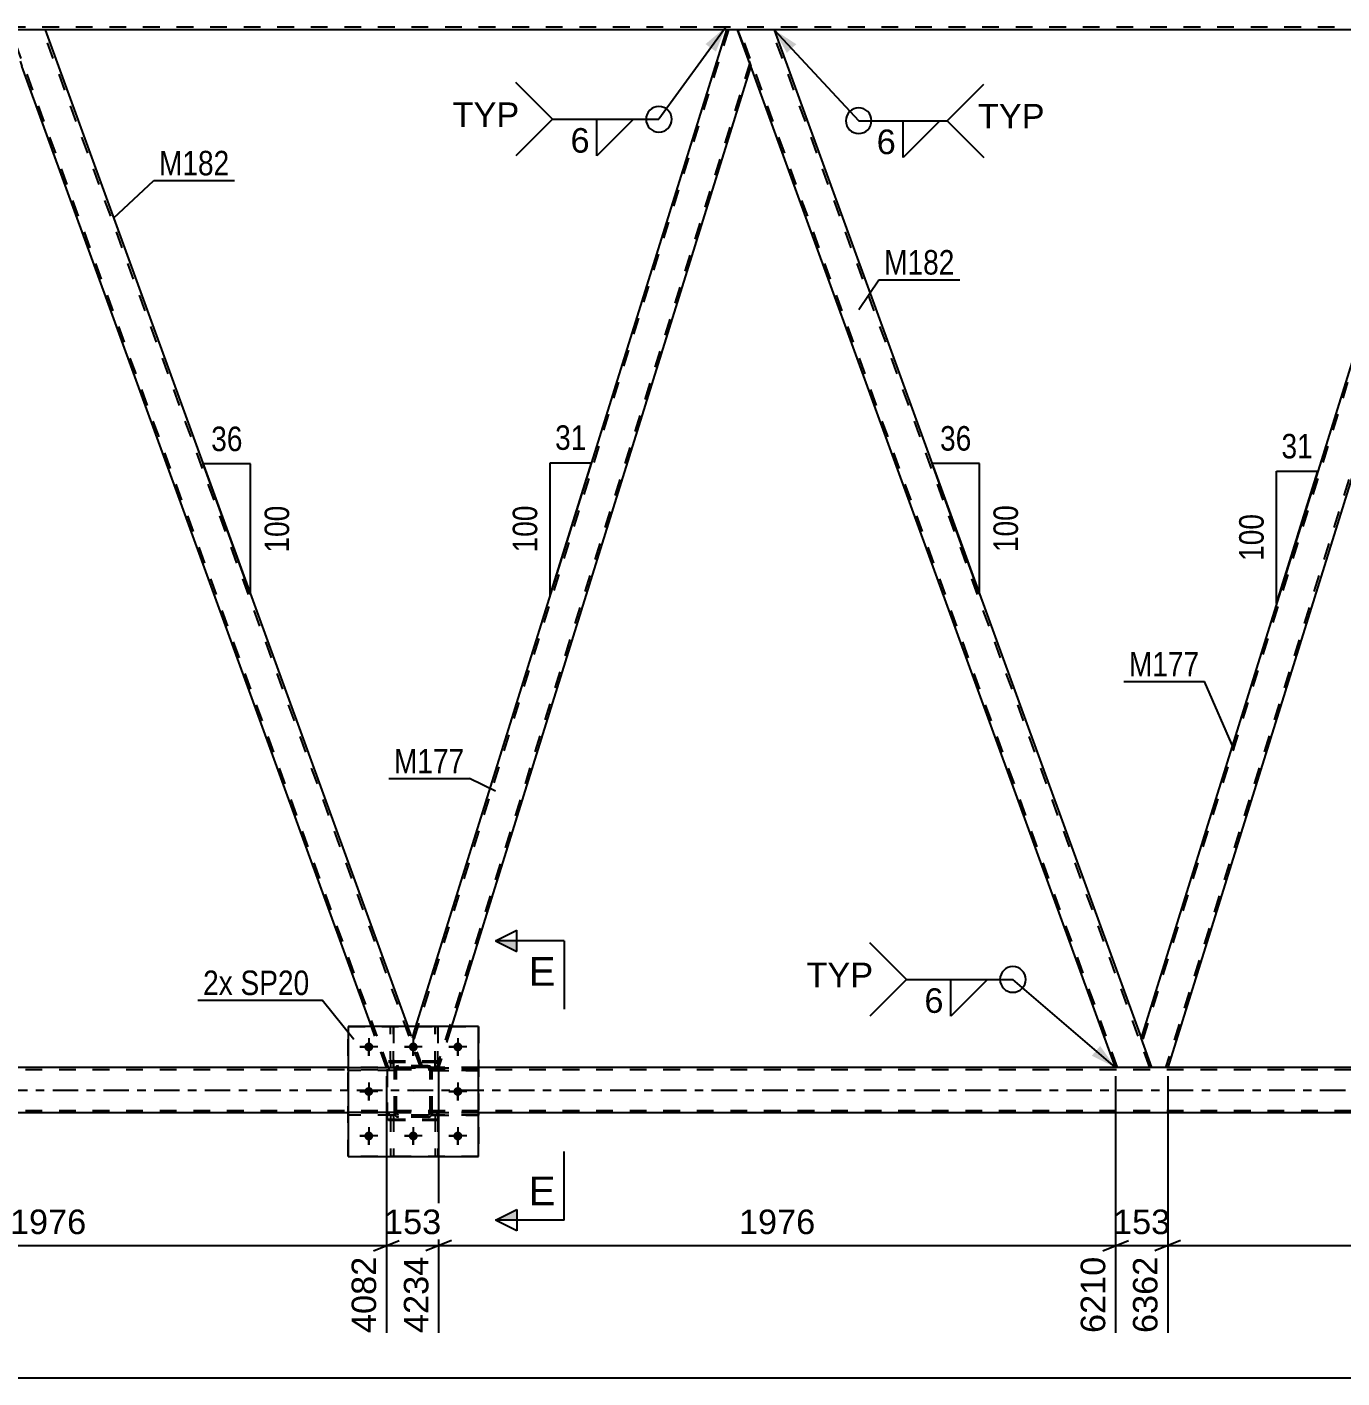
# Model space of a CAD drawing. Header units: millimetres. Extents: x 0 to 841, y 0 to 594.
# Drawn here: x 228.2 to 381.7, y 267.1 to 424.9 of the extents above; entities that cross this region are included whole.
import ezdxf

# ---------------------------------------------------------------- set-up
doc = ezdxf.new("R2010")
doc.units = ezdxf.units.MM
doc.linetypes.add('DXK_LINE_DOT2', pattern=[3.9198, 1.9599, -1.9599])
doc.linetypes.add('DXK_LINE_DOT3', pattern=[5.9187, 2.979, -0.9799, 0.9799, -0.9799])
doc.styles.add('Arial', font='ARIAL.TTF', dxfattribs={"height": 0.2})
doc.styles.add('Arial Narrow', font='ARIALN.TTF', dxfattribs={"height": 0.2})

# ---------------------------------------------------------------- blocks, each defined once
blk = doc.blocks.new('Part-317311778-2798 - 2401')
at = {"color": 7, "linetype": 'DXK_LINE_DOT2'}
for p, q in [((276.3, 304.14), (270.3, 304.14)), ((270.3, 297.34), (270.3, 304.14)), ((276.3, 297.34), (276.3, 304.14)), ((276.3, 297.34), (270.3, 297.34))]:
    blk.add_line(p, q, dxfattribs=at)
blk = doc.blocks.new('Part-317311778-2780 - 2401')
at = {"color": 7, "linetype": 'DXK_LINE_DOT2'}
for p, q in [((275.5, 303.04), (275.5, 303.36)), ((275.5, 303.36), (280.9, 303.36)), ((280.9, 303.04), (275.5, 303.04)), ((276.1, 303.04), (276.1, 303.36)), ((280.9, 303.36), (280.9, 303.04))]:
    blk.add_line(p, q, dxfattribs=at)
blk = doc.blocks.new('Part-317311778-2792 - 2401')
at = {"color": 7, "linetype": 'DXK_LINE_DOT2'}
for p, q in [((271.1, 298.16), (265.7, 298.16)), ((265.7, 298.16), (265.7, 297.84)), ((271.1, 297.84), (265.7, 297.84)), ((270.5, 297.84), (270.5, 298.16)), ((271.1, 297.84), (271.1, 298.16))]:
    blk.add_line(p, q, dxfattribs=at)
blk = doc.blocks.new('Part-317311778-2515 - 2401')
at = {"color": 2, "linetype": 'Continuous'}
for p, q in [((265.7, 303.38), (106.9, 303.38)), ((435.97, 303.38), (280.9, 303.38)), ((265.7, 298.1), (106.9, 298.1)), ((435.97, 298.1), (280.9, 298.1))]:
    blk.add_line(p, q, dxfattribs=at)
at = {"color": 7, "linetype": 'DXK_LINE_DOT2'}
for p, q in [((719.95, 303.14), (106.9, 303.14)), ((280.9, 303.38), (265.7, 303.38)), ((719.95, 298.34), (106.9, 298.34)), ((280.9, 298.1), (265.7, 298.1))]:
    blk.add_line(p, q, dxfattribs=at)
at = {"color": 7, "linetype": 'DXK_LINE_DOT3'}
blk.add_line((106.9, 300.74), (719.95, 300.74), dxfattribs=at)
blk = doc.blocks.new('Part-317311778-2520 - 2401')
at = {"color": 7, "linetype": 'DXK_LINE_DOT2'}
for p, q in [((710.15, 424.92), (74.08, 424.92)), ((230.3, 424.6), (224.72, 424.6)), ((315.43, 424.6), (309.86, 424.6))]:
    blk.add_line(p, q, dxfattribs=at)
at = {"color": 2, "linetype": 'Continuous'}
for p, q in [((309.86, 424.6), (230.3, 424.6)), ((394.99, 424.6), (315.43, 424.6))]:
    blk.add_line(p, q, dxfattribs=at)
blk = doc.blocks.new('Bolt-317311778-2479 - 2401')
at = {"linetype": 'Continuous'}
for points in [[(268.62, 305.8, -1), (267.58, 305.8, -1)], [(273.82, 305.8, -1), (272.78, 305.8, -1)], [(279.02, 305.8, -1), (277.98, 305.8, -1)], [(268.62, 300.6, -1), (267.58, 300.6, -1)], [(279.02, 300.6, -1), (277.98, 300.6, -1)], [(268.62, 295.4, -1), (267.58, 295.4, -1)], [(273.82, 295.4, -1), (272.78, 295.4, -1)], [(279.02, 295.4, -1), (277.98, 295.4, -1)]]:
    blk.add_hatch(color=1, dxfattribs=at).paths.add_polyline_path(points)
at = {"color": 1, "linetype": 'Continuous'}
for p, q in [((268.1, 306.84), (268.1, 304.76)), ((273.3, 306.84), (273.3, 304.76)), ((278.5, 306.84), (278.5, 304.76)), ((269.14, 305.8), (267.06, 305.8)), ((274.34, 305.8), (272.26, 305.8)), ((279.54, 305.8), (277.46, 305.8)), ((268.1, 301.64), (268.1, 299.56)), ((278.5, 301.64), (278.5, 299.56)), ((269.14, 300.6), (267.06, 300.6)), ((279.54, 300.6), (277.46, 300.6)), ((269.14, 295.4), (267.06, 295.4)), ((268.1, 296.44), (268.1, 294.36)), ((274.34, 295.4), (272.26, 295.4)), ((273.3, 296.44), (273.3, 294.36)), ((279.54, 295.4), (277.46, 295.4)), ((278.5, 296.44), (278.5, 294.36))]:
    blk.add_line(p, q, dxfattribs=at)
blk = doc.blocks.new('Bolt-317311778-2480 - 2401')
at = {"color": 1, "linetype": 'Continuous'}
for p, q in [((268.1, 306.84), (268.1, 306.15)), ((273.3, 306.84), (273.3, 306.15)), ((278.5, 306.84), (278.5, 306.15)), ((267.06, 305.8), (267.75, 305.8)), ((268.1, 304.76), (268.1, 305.45)), ((269.14, 305.8), (268.45, 305.8)), ((272.26, 305.8), (272.95, 305.8)), ((273.3, 304.76), (273.3, 305.45)), ((274.34, 305.8), (273.65, 305.8)), ((277.46, 305.8), (278.15, 305.8)), ((278.5, 304.76), (278.5, 305.45)), ((279.54, 305.8), (278.85, 305.8)), ((268.1, 301.64), (268.1, 300.95)), ((278.5, 301.64), (278.5, 300.95)), ((267.06, 300.6), (267.75, 300.6)), ((268.1, 299.56), (268.1, 300.25)), ((269.14, 300.6), (268.45, 300.6)), ((277.46, 300.6), (278.15, 300.6)), ((278.5, 299.56), (278.5, 300.25)), ((279.54, 300.6), (278.85, 300.6)), ((267.06, 295.4), (267.75, 295.4)), ((268.1, 296.44), (268.1, 295.75)), ((269.14, 295.4), (268.45, 295.4)), ((272.26, 295.4), (272.95, 295.4)), ((273.3, 296.44), (273.3, 295.75)), ((274.34, 295.4), (273.65, 295.4)), ((277.46, 295.4), (278.15, 295.4)), ((278.5, 296.44), (278.5, 295.75)), ((279.54, 295.4), (278.85, 295.4)), ((268.1, 294.36), (268.1, 295.05)), ((273.3, 294.36), (273.3, 295.05)), ((278.5, 294.36), (278.5, 295.05))]:
    blk.add_line(p, q, dxfattribs=at)
blk = doc.blocks.new('Part-317311778-2854 - 2401')
at = {"color": 7, "linetype": 'DXK_LINE_DOT2'}
for p, q in [((310.11, 424.6), (273.29, 306.48)), ((312.59, 420.73), (276.01, 303.38)), ((273.57, 308.2), (273.15, 306.85)), ((277.76, 308.2), (276.26, 303.38)), ((274.42, 303.38), (273.15, 306.85)), ((276.26, 303.38), (274.42, 303.38))]:
    blk.add_line(p, q, dxfattribs=at)
at = {"color": 2, "linetype": 'Continuous'}
for p, q in [((309.86, 424.6), (273.57, 308.2)), ((311.17, 424.6), (309.86, 424.6)), ((312.72, 420.35), (311.17, 424.6)), ((312.72, 420.35), (277.76, 308.2))]:
    blk.add_line(p, q, dxfattribs=at)
blk = doc.blocks.new('Part-317311778-2774 - 2401')
at = {"color": 2, "linetype": 'Continuous'}
for p, q in [((280.9, 308.2), (265.7, 308.2)), ((265.7, 308.2), (265.7, 293)), ((280.9, 293), (280.9, 308.2)), ((265.7, 293), (280.9, 293))]:
    blk.add_line(p, q, dxfattribs=at)
blk = doc.blocks.new('Part-317311778-2779 - 2401')
at = {"color": 7, "linetype": 'DXK_LINE_DOT2'}
for p, q in [((265.7, 293), (265.7, 308.2)), ((265.7, 308.2), (280.9, 308.2)), ((280.9, 308.2), (280.9, 293)), ((280.9, 293), (265.7, 293))]:
    blk.add_line(p, q, dxfattribs=at)
blk = doc.blocks.new('Part-317311778-2781 - 2401')
at = {"color": 7, "linetype": 'DXK_LINE_DOT2'}
for p, q in [((275.5, 297.84), (275.5, 298.16)), ((275.5, 298.16), (280.9, 298.16)), ((280.9, 297.84), (275.5, 297.84)), ((276.1, 297.84), (276.1, 298.16)), ((280.9, 298.16), (280.9, 297.84))]:
    blk.add_line(p, q, dxfattribs=at)
blk = doc.blocks.new('Part-317311778-2782 - 2401')
at = {"color": 7, "linetype": 'DXK_LINE_DOT2'}
for p, q in [((271.1, 303.36), (265.7, 303.36)), ((265.7, 303.04), (265.7, 303.36)), ((271.1, 303.04), (265.7, 303.04)), ((270.5, 303.04), (270.5, 303.36)), ((271.1, 303.36), (271.1, 303.04))]:
    blk.add_line(p, q, dxfattribs=at)
blk = doc.blocks.new('Part-317311778-2783 - 2401')
at = {"color": 7, "linetype": 'DXK_LINE_DOT2'}
for p, q in [((271.1, 298.16), (265.7, 298.16)), ((265.7, 297.84), (265.7, 298.16)), ((271.1, 297.84), (265.7, 297.84)), ((270.5, 297.84), (270.5, 298.16)), ((271.1, 298.16), (271.1, 297.84))]:
    blk.add_line(p, q, dxfattribs=at)
blk = doc.blocks.new('Part-317311778-2784 - 2401')
at = {"color": 2, "linetype": 'Continuous'}
for p, q in [((270.65, 308.2), (270.65, 308.2)), ((270.97, 308.2), (270.65, 308.2)), ((270.97, 308.2), (270.97, 308.2))]:
    blk.add_line(p, q, dxfattribs=at)
at = {"color": 7, "linetype": 'DXK_LINE_DOT2'}
for p, q in [((270.66, 303.36), (270.65, 308.2)), ((270.98, 303.36), (270.97, 308.2)), ((270.66, 303.96), (270.98, 303.96)), ((270.98, 303.36), (270.66, 303.36))]:
    blk.add_line(p, q, dxfattribs=at)
blk = doc.blocks.new('Part-317311778-2785 - 2401')
at = {"color": 2, "linetype": 'Continuous'}
for p, q in [((275.85, 308.2), (275.85, 308.2)), ((276.17, 308.2), (275.85, 308.2)), ((276.17, 308.2), (276.17, 308.2))]:
    blk.add_line(p, q, dxfattribs=at)
at = {"color": 7, "linetype": 'DXK_LINE_DOT2'}
for p, q in [((275.85, 303.36), (275.85, 308.2)), ((276.17, 303.36), (276.17, 308.2)), ((275.85, 303.96), (276.17, 303.96)), ((276.17, 303.36), (275.85, 303.36))]:
    blk.add_line(p, q, dxfattribs=at)
blk = doc.blocks.new('Part-317311778-2786 - 2401')
at = {"color": 7, "linetype": 'DXK_LINE_DOT2'}
for p, q in [((270.97, 297.84), (270.65, 297.84)), ((270.65, 297.84), (270.65, 293)), ((270.65, 297.24), (270.97, 297.24)), ((270.97, 297.84), (270.97, 293)), ((270.65, 293), (270.97, 293))]:
    blk.add_line(p, q, dxfattribs=at)
blk = doc.blocks.new('Part-317311778-2787 - 2401')
at = {"color": 7, "linetype": 'DXK_LINE_DOT2'}
for p, q in [((276.17, 297.84), (275.85, 297.84)), ((275.85, 297.84), (275.85, 293)), ((275.85, 297.24), (276.17, 297.24)), ((276.17, 297.84), (276.17, 293)), ((275.85, 293), (276.17, 293))]:
    blk.add_line(p, q, dxfattribs=at)
blk = doc.blocks.new('Part-317311778-2788 - 2401')
at = {"color": 7, "linetype": 'DXK_LINE_DOT2'}
for p, q in [((271.1, 303.12), (271.14, 303.3)), ((271.14, 303.3), (271.1, 303.12)), ((271.1, 298.08), (271.1, 303.12)), ((271.34, 303.12), (271.36, 303.21)), ((271.34, 298.08), (271.34, 303.12)), ((271.36, 303.21), (271.41, 303.29)), ((271.4, 303.56), (271.58, 303.6)), ((271.58, 303.6), (271.4, 303.56)), ((271.41, 303.29), (271.49, 303.34)), ((271.49, 303.34), (271.58, 303.36)), ((275.02, 303.6), (271.58, 303.6)), ((271.58, 303.36), (275.02, 303.36)), ((275.02, 303.6), (275.2, 303.56)), ((275.2, 303.56), (275.02, 303.6)), ((275.02, 303.36), (275.11, 303.34)), ((275.11, 303.34), (275.19, 303.29)), ((275.19, 303.29), (275.24, 303.21)), ((275.24, 303.21), (275.26, 303.12)), ((275.26, 298.08), (275.26, 303.12)), ((275.46, 303.3), (275.5, 303.12)), ((275.5, 303.12), (275.46, 303.3)), ((275.5, 298.08), (275.5, 303.12)), ((271.14, 297.9), (271.1, 298.08)), ((271.1, 298.08), (271.14, 297.9)), ((271.36, 297.99), (271.34, 298.08)), ((271.41, 297.91), (271.36, 297.99)), ((271.58, 297.6), (271.4, 297.64)), ((271.4, 297.64), (271.58, 297.6)), ((271.49, 297.86), (271.41, 297.91)), ((271.58, 297.84), (271.49, 297.86)), ((275.02, 297.84), (271.58, 297.84)), ((275.02, 297.6), (271.58, 297.6)), ((275.11, 297.86), (275.02, 297.84)), ((275.2, 297.64), (275.02, 297.6)), ((275.02, 297.6), (275.2, 297.64)), ((275.19, 297.91), (275.11, 297.86)), ((275.24, 297.99), (275.19, 297.91)), ((275.26, 298.08), (275.24, 297.99)), ((275.5, 298.08), (275.46, 297.9)), ((275.46, 297.9), (275.5, 298.08))]:
    blk.add_line(p, q, dxfattribs=at)
at = {"color": 7, "linetype": 'DXK_LINE_DOT3'}
blk.add_line((273.3, 300.6), (273.3, 300.6), dxfattribs=at)
at = {"color": 7, "linetype": 'DXK_LINE_DOT2'}
for centre, start, end in [((271.58, 303.12), 112.5, 157.5), ((271.58, 303.12), 112.5, 157.5), ((275.02, 303.12), 22.5, 67.5), ((275.02, 303.12), 22.5, 67.5), ((271.58, 298.08), 202.5, 247.5), ((271.58, 298.08), 202.5, 247.5), ((275.02, 298.08), 292.5, 337.5), ((275.02, 298.08), 292.5, 337.5)]:
    blk.add_arc(centre, 0.48, start, end, dxfattribs=at)
blk = doc.blocks.new('Part-317311778-2789 - 2401')
at = {"color": 7, "linetype": 'DXK_LINE_DOT2'}
for p, q in [((280.9, 303.36), (275.5, 303.36)), ((275.5, 303.36), (275.5, 303.04)), ((275.5, 303.04), (280.9, 303.04)), ((276.1, 303.04), (276.1, 303.36)), ((280.9, 303.04), (280.9, 303.36))]:
    blk.add_line(p, q, dxfattribs=at)
blk = doc.blocks.new('Part-317311778-2790 - 2401')
at = {"color": 7, "linetype": 'DXK_LINE_DOT2'}
for p, q in [((280.9, 298.16), (275.5, 298.16)), ((275.5, 298.16), (275.5, 297.84)), ((275.5, 297.84), (280.9, 297.84)), ((276.1, 297.84), (276.1, 298.16)), ((280.9, 297.84), (280.9, 298.16))]:
    blk.add_line(p, q, dxfattribs=at)
blk = doc.blocks.new('Part-317311778-2791 - 2401')
at = {"color": 7, "linetype": 'DXK_LINE_DOT2'}
for p, q in [((271.1, 303.36), (265.7, 303.36)), ((265.7, 303.36), (265.7, 303.04)), ((271.1, 303.04), (265.7, 303.04)), ((270.5, 303.04), (270.5, 303.36)), ((271.1, 303.04), (271.1, 303.36))]:
    blk.add_line(p, q, dxfattribs=at)
blk = doc.blocks.new('Part-317311778-2793 - 2401')
at = {"color": 7, "linetype": 'DXK_LINE_DOT2'}
for p, q in [((270.66, 303.36), (270.65, 308.2)), ((270.65, 308.2), (270.97, 308.2)), ((270.97, 308.2), (270.98, 303.36)), ((270.66, 303.96), (270.98, 303.96)), ((270.98, 303.36), (270.66, 303.36))]:
    blk.add_line(p, q, dxfattribs=at)
blk = doc.blocks.new('Part-317311778-2794 - 2401')
at = {"color": 7, "linetype": 'DXK_LINE_DOT2'}
for p, q in [((275.85, 303.36), (275.85, 308.2)), ((275.85, 308.2), (276.17, 308.2)), ((276.17, 308.2), (276.17, 303.36)), ((275.85, 303.96), (276.17, 303.96)), ((276.17, 303.36), (275.85, 303.36))]:
    blk.add_line(p, q, dxfattribs=at)
blk = doc.blocks.new('Part-317311778-2795 - 2401')
at = {"color": 7, "linetype": 'DXK_LINE_DOT2'}
for p, q in [((270.65, 297.84), (270.97, 297.84)), ((270.65, 297.84), (270.65, 293)), ((270.65, 297.24), (270.97, 297.24)), ((270.97, 297.84), (270.97, 293)), ((270.97, 293), (270.65, 293))]:
    blk.add_line(p, q, dxfattribs=at)
blk = doc.blocks.new('Part-317311778-2796 - 2401')
at = {"color": 7, "linetype": 'DXK_LINE_DOT2'}
for p, q in [((275.85, 297.84), (276.17, 297.84)), ((275.85, 297.84), (275.85, 293)), ((275.85, 297.24), (276.17, 297.24)), ((276.17, 297.84), (276.17, 293)), ((276.17, 293), (275.85, 293))]:
    blk.add_line(p, q, dxfattribs=at)
blk = doc.blocks.new('Part-317311778-2797 - 2401')
at = {"color": 7, "linetype": 'DXK_LINE_DOT2'}
for p, q in [((271.1, 303.12), (271.14, 303.3)), ((271.14, 303.3), (271.1, 303.12)), ((271.1, 298.08), (271.1, 303.12)), ((271.34, 303.12), (271.36, 303.21)), ((271.34, 298.08), (271.34, 303.12)), ((271.36, 303.21), (271.41, 303.29)), ((271.4, 303.56), (271.58, 303.6)), ((271.58, 303.6), (271.4, 303.56)), ((271.41, 303.29), (271.49, 303.34)), ((271.49, 303.34), (271.58, 303.36)), ((275.02, 303.6), (271.58, 303.6)), ((271.58, 303.36), (275.02, 303.36)), ((275.02, 303.6), (275.2, 303.56)), ((275.2, 303.56), (275.02, 303.6)), ((275.02, 303.36), (275.11, 303.34)), ((275.11, 303.34), (275.19, 303.29)), ((275.19, 303.29), (275.24, 303.21)), ((275.24, 303.21), (275.26, 303.12)), ((275.26, 298.08), (275.26, 303.12)), ((275.46, 303.3), (275.5, 303.12)), ((275.5, 303.12), (275.46, 303.3)), ((275.5, 298.08), (275.5, 303.12)), ((271.14, 297.9), (271.1, 298.08)), ((271.1, 298.08), (271.14, 297.9)), ((271.36, 297.99), (271.34, 298.08)), ((271.41, 297.91), (271.36, 297.99)), ((271.58, 297.6), (271.4, 297.64)), ((271.4, 297.64), (271.58, 297.6)), ((271.49, 297.86), (271.41, 297.91)), ((271.58, 297.84), (271.49, 297.86)), ((275.02, 297.84), (271.58, 297.84)), ((275.02, 297.6), (271.58, 297.6)), ((275.11, 297.86), (275.02, 297.84)), ((275.2, 297.64), (275.02, 297.6)), ((275.02, 297.6), (275.2, 297.64)), ((275.19, 297.91), (275.11, 297.86)), ((275.24, 297.99), (275.19, 297.91)), ((275.26, 298.08), (275.24, 297.99)), ((275.5, 298.08), (275.46, 297.9)), ((275.46, 297.9), (275.5, 298.08))]:
    blk.add_line(p, q, dxfattribs=at)
at = {"color": 7, "linetype": 'DXK_LINE_DOT3'}
blk.add_line((273.3, 300.6), (273.3, 300.6), dxfattribs=at)
at = {"color": 7, "linetype": 'DXK_LINE_DOT2'}
for centre, start, end in [((271.58, 303.12), 112.5, 157.5), ((271.58, 303.12), 112.5, 157.5), ((275.02, 303.12), 22.5, 67.5), ((275.02, 303.12), 22.5, 67.5), ((271.58, 298.08), 202.5, 247.5), ((271.58, 298.08), 202.5, 247.5), ((275.02, 298.08), 292.5, 337.5), ((275.02, 298.08), 292.5, 337.5)]:
    blk.add_arc(centre, 0.48, start, end, dxfattribs=at)
blk = doc.blocks.new('Part-317311778-2799 - 2401')
at = {"color": 7, "linetype": 'DXK_LINE_DOT2'}
for p, q in [((276.3, 304), (270.3, 304)), ((270.3, 297.2), (270.3, 304)), ((276.3, 297.2), (276.3, 304)), ((276.3, 297.2), (270.3, 297.2))]:
    blk.add_line(p, q, dxfattribs=at)
blk = doc.blocks.new('Part-317311778-2849 - 2401')
at = {"color": 2, "linetype": 'Continuous'}
for p, q in [((394.99, 424.6), (358.29, 306.85)), ((396.31, 424.6), (394.99, 424.6)), ((396.31, 424.6), (397.86, 420.35)), ((397.86, 420.35), (361.4, 303.38)), ((359.55, 303.38), (358.29, 306.85))]:
    blk.add_line(p, q, dxfattribs=at)
at = {"color": 7, "linetype": 'DXK_LINE_DOT2'}
for p, q in [((395.24, 424.6), (358.42, 306.48)), ((397.72, 420.73), (361.15, 303.38)), ((361.4, 303.38), (359.55, 303.38))]:
    blk.add_line(p, q, dxfattribs=at)
blk = doc.blocks.new('Part-317311778-2894 - 2401')
at = {"color": 2, "linetype": 'Continuous'}
for p, q in [((315.43, 424.6), (311.17, 424.6)), ((315.43, 424.6), (358.29, 306.85)), ((355.3, 303.38), (312.72, 420.35))]:
    blk.add_line(p, q, dxfattribs=at)
at = {"color": 7, "linetype": 'DXK_LINE_DOT2'}
for p, q in [((311.17, 424.6), (312.72, 420.35)), ((355.55, 303.38), (311.43, 424.6)), ((311.43, 424.6), (311.45, 424.6)), ((359.3, 303.38), (315.18, 424.6)), ((359.55, 303.38), (358.29, 306.85)), ((359.55, 303.38), (355.3, 303.38))]:
    blk.add_line(p, q, dxfattribs=at)
blk = doc.blocks.new('Part-317311778-2899 - 2401')
at = {"color": 2, "linetype": 'Continuous'}
for p, q in [((230.3, 424.6), (226.04, 424.6)), ((230.3, 424.6), (272.66, 308.2)), ((268.41, 308.2), (227.59, 420.35))]:
    blk.add_line(p, q, dxfattribs=at)
at = {"color": 7, "linetype": 'DXK_LINE_DOT2'}
for p, q in [((226.04, 424.6), (227.59, 420.35)), ((270.42, 303.38), (226.3, 424.6)), ((226.3, 424.6), (226.32, 424.6)), ((274.16, 303.38), (230.04, 424.6)), ((270.16, 303.38), (268.41, 308.2)), ((274.42, 303.38), (272.66, 308.2)), ((274.42, 303.38), (270.16, 303.38))]:
    blk.add_line(p, q, dxfattribs=at)
blk = doc.blocks.new('StraightDimension-317311778-3164 - 2401')
at = {"color": 7, "linetype": 'Continuous'}
for p, q in [((355.3, 302.38), (355.3, 272.39)), ((361.4, 302.38), (361.4, 272.39)), ((353.8, 281.99), (356.8, 283.19)), ((355.3, 282.59), (361.4, 282.59)), ((362.9, 283.19), (359.9, 281.99))]:
    blk.add_line(p, q, dxfattribs=at)
at = {"color": 0}
blk.add_wipeout([(362.28, 283.34), (362.28, 287.54), (354.41, 287.54), (354.41, 283.34)], dxfattribs=at)
at = {"color": 0, "linetype": 'Continuous'}
blk.add_wipeout([(360.8, 281.89), (356.6, 281.89), (356.6, 271.79), (360.8, 271.79)], dxfattribs=at)
at = {"color": 3, "style": 'Arial'}
blk.add_text('153', height=2.865, dxfattribs=at).set_placement((355.01, 283.94))
at = {"color": 3, "linetype": 'Continuous', "style": 'Arial'}
blk.add_text('6362', height=2.865, rotation=90.0002, dxfattribs=at).set_placement((360.2, 272.39))
blk = doc.blocks.new('AngleDimension-317311778-10555 - 2401')
at = {"color": 7, "linetype": 'Continuous'}
for p, q in [((289.27, 374.04), (294.09, 374.04)), ((289.27, 358.57), (294.09, 374.04)), ((289.27, 358.57), (289.27, 374.04)), ((291.38, 365.32), (294.09, 374.04))]:
    blk.add_line(p, q, dxfattribs=at)
at = {"color": 0}
for points in [[(294.11, 374.94), (294.11, 379.14), (289.26, 379.14), (289.26, 374.94)], [(288.37, 369.65), (284.17, 369.65), (284.17, 362.96), (288.37, 362.96)]]:
    blk.add_wipeout(points, dxfattribs=at)
at = {"color": 3, "style": 'Arial Narrow'}
blk.add_text('31', height=2.863, dxfattribs=at).set_placement((289.86, 375.54))
blk.add_text('100', height=2.863, rotation=90.0002, dxfattribs=at).set_placement((287.77, 363.56))
blk = doc.blocks.new('StraightDimension-317311778-3140 - 2401')
at = {"color": 7, "linetype": 'Continuous'}
for p, q in [((361.4, 302.38), (361.4, 272.39)), ((440.43, 302.38), (440.43, 272.39)), ((362.9, 283.19), (359.9, 281.99)), ((361.4, 282.59), (440.43, 282.59)), ((438.93, 281.99), (441.93, 283.19))]:
    blk.add_line(p, q, dxfattribs=at)
at = {"color": 0}
blk.add_wipeout([(405.96, 283.34), (405.96, 287.54), (395.87, 287.54), (395.87, 283.34)], dxfattribs=at)
at = {"color": 0, "linetype": 'Continuous'}
blk.add_wipeout([(439.83, 281.89), (435.63, 281.89), (435.63, 271.79), (439.83, 271.79)], dxfattribs=at)
at = {"color": 3, "style": 'Arial'}
blk.add_text('1976', height=2.865, dxfattribs=at).set_placement((396.47, 283.94))
at = {"color": 3, "linetype": 'Continuous', "style": 'Arial'}
blk.add_text('8338', height=2.865, rotation=90.0002, dxfattribs=at).set_placement((439.23, 272.39))
blk = doc.blocks.new('StraightDimension-317311778-3341 - 2401')
at = {"color": 7, "linetype": 'Continuous'}
blk.add_line((64.82, 267.14), (729.21, 267.14), dxfattribs=at)
blk = doc.blocks.new('StraightDimension-317311778-3188 - 2401')
at = {"color": 7, "linetype": 'Continuous'}
for p, q in [((276.26, 302.38), (276.26, 272.39)), ((355.3, 302.38), (355.3, 272.39)), ((277.76, 283.19), (274.76, 281.99)), ((276.26, 282.59), (355.3, 282.59)), ((353.8, 281.99), (356.8, 283.19))]:
    blk.add_line(p, q, dxfattribs=at)
at = {"color": 0}
blk.add_wipeout([(320.83, 283.34), (320.83, 287.54), (310.73, 287.54), (310.73, 283.34)], dxfattribs=at)
at = {"color": 0, "linetype": 'Continuous'}
blk.add_wipeout([(354.7, 281.89), (350.5, 281.89), (350.5, 271.79), (354.7, 271.79)], dxfattribs=at)
at = {"color": 3, "style": 'Arial'}
blk.add_text('1976', height=2.865, dxfattribs=at).set_placement((311.33, 283.94))
at = {"color": 3, "linetype": 'Continuous', "style": 'Arial'}
blk.add_text('6210', height=2.865, rotation=90.0002, dxfattribs=at).set_placement((354.1, 272.39))
blk = doc.blocks.new('StraightDimension-317311778-3212 - 2401')
at = {"color": 7, "linetype": 'Continuous'}
for p, q in [((270.16, 302.38), (270.16, 272.39)), ((276.26, 302.38), (276.26, 272.39)), ((268.66, 281.99), (271.66, 283.19)), ((270.16, 282.59), (276.26, 282.59)), ((277.76, 283.19), (274.76, 281.99))]:
    blk.add_line(p, q, dxfattribs=at)
at = {"color": 0}
blk.add_wipeout([(277.15, 283.34), (277.15, 287.54), (269.28, 287.54), (269.28, 283.34)], dxfattribs=at)
at = {"color": 0, "linetype": 'Continuous'}
blk.add_wipeout([(275.66, 281.89), (271.46, 281.89), (271.46, 271.79), (275.66, 271.79)], dxfattribs=at)
at = {"color": 3, "style": 'Arial'}
blk.add_text('153', height=2.865, dxfattribs=at).set_placement((269.88, 283.94))
at = {"color": 3, "linetype": 'Continuous', "style": 'Arial'}
blk.add_text('4234', height=2.865, rotation=90.0002, dxfattribs=at).set_placement((275.06, 272.39))
blk = doc.blocks.new('StraightDimension-317311778-3236 - 2401')
at = {"color": 7, "linetype": 'Continuous'}
for p, q in [((191.13, 302.38), (191.13, 272.39)), ((270.16, 302.38), (270.16, 272.39)), ((192.63, 283.19), (189.63, 281.99)), ((191.13, 282.59), (270.16, 282.59)), ((268.66, 281.99), (271.66, 283.19))]:
    blk.add_line(p, q, dxfattribs=at)
at = {"color": 0}
blk.add_wipeout([(235.69, 283.34), (235.69, 287.54), (225.6, 287.54), (225.6, 283.34)], dxfattribs=at)
at = {"color": 0, "linetype": 'Continuous'}
blk.add_wipeout([(269.56, 281.89), (265.36, 281.89), (265.36, 271.79), (269.56, 271.79)], dxfattribs=at)
at = {"color": 3, "style": 'Arial'}
blk.add_text('1976', height=2.865, dxfattribs=at).set_placement((226.2, 283.94))
at = {"color": 3, "linetype": 'Continuous', "style": 'Arial'}
blk.add_text('4082', height=2.865, rotation=90.0002, dxfattribs=at).set_placement((268.96, 272.39))
blk = doc.blocks.new('AngleDimension-317311778-10541 - 2401')
at = {"color": 7, "linetype": 'Continuous'}
for p, q in [((254.3, 373.89), (248.75, 373.89)), ((254.3, 358.67), (248.75, 373.89)), ((254.3, 358.67), (254.3, 373.89)), ((254.04, 359.38), (254.3, 358.67))]:
    blk.add_line(p, q, dxfattribs=at)
at = {"color": 0}
for points in [[(253.95, 374.79), (253.95, 378.99), (249.1, 378.99), (249.1, 374.79)], [(259.4, 369.62), (255.2, 369.62), (255.2, 362.94), (259.4, 362.94)]]:
    blk.add_wipeout(points, dxfattribs=at)
at = {"color": 3, "style": 'Arial Narrow'}
blk.add_text('36', height=2.863, dxfattribs=at).set_placement((249.7, 375.39))
blk.add_text('100', height=2.863, rotation=90.0002, dxfattribs=at).set_placement((258.8, 363.54))
blk = doc.blocks.new('AngleDimension-317311778-10569 - 2401')
at = {"color": 7, "linetype": 'Continuous'}
for p, q in [((337.45, 364.11), (333.87, 373.95)), ((339.41, 373.95), (333.87, 373.95)), ((339.41, 358.73), (333.87, 373.95)), ((339.41, 358.73), (339.41, 373.95))]:
    blk.add_line(p, q, dxfattribs=at)
at = {"color": 0}
for points in [[(339.07, 374.85), (339.07, 379.05), (334.21, 379.05), (334.21, 374.85)], [(344.51, 369.68), (340.31, 369.68), (340.31, 363), (344.51, 363)]]:
    blk.add_wipeout(points, dxfattribs=at)
at = {"color": 3, "style": 'Arial Narrow'}
blk.add_text('36', height=2.863, dxfattribs=at).set_placement((334.81, 375.45))
blk.add_text('100', height=2.863, rotation=90.0002, dxfattribs=at).set_placement((343.91, 363.6))
blk = doc.blocks.new('AngleDimension-317311778-10583 - 2401')
at = {"color": 7, "linetype": 'Continuous'}
for p, q in [((374.1, 373.04), (378.92, 373.04)), ((374.1, 357.58), (378.92, 373.04)), ((374.1, 357.58), (374.1, 373.04)), ((376.52, 365.33), (378.92, 373.04))]:
    blk.add_line(p, q, dxfattribs=at)
at = {"color": 0}
for points in [[(378.94, 373.94), (378.94, 378.14), (374.08, 378.14), (374.08, 373.94)], [(373.2, 368.65), (369, 368.65), (369, 361.97), (373.2, 361.97)]]:
    blk.add_wipeout(points, dxfattribs=at)
at = {"color": 3, "style": 'Arial Narrow'}
blk.add_text('31', height=2.863, dxfattribs=at).set_placement((374.68, 374.54))
blk.add_text('100', height=2.863, rotation=90.0002, dxfattribs=at).set_placement((372.6, 362.57))
blk = doc.blocks.new('Mark-317311778-2850 - 2401')
at = {"color": 0}
blk.add_wipeout([(279.26, 337.75), (279.26, 340.75), (271.04, 340.75), (271.04, 337.75)], dxfattribs=at)
blk.add_wipeout([(279.26, 337.75), (279.26, 340.75), (271.04, 340.75), (271.04, 337.75)], dxfattribs=at)
at = {"color": 30, "linetype": 'Continuous'}
for p in [(270.44, 337.15), (282.9, 335.67)]:
    blk.add_line(p, (279.86, 337.15), dxfattribs=at)
at = {"color": 3, "style": 'Arial Narrow'}
blk.add_text('M177', height=2.863, dxfattribs=at).set_placement((271.04, 337.75))
blk = doc.blocks.new('Mark-317311778-2890 - 2401')
at = {"color": 0}
blk.add_wipeout([(336.51, 396.01), (336.51, 399.01), (328.28, 399.01), (328.28, 396.01)], dxfattribs=at)
blk.add_wipeout([(336.51, 396.01), (336.51, 399.01), (328.28, 399.01), (328.28, 396.01)], dxfattribs=at)
at = {"color": 30, "linetype": 'Continuous'}
for p, q in [((325.32, 391.92), (327.68, 395.41)), ((327.68, 395.41), (337.11, 395.41))]:
    blk.add_line(p, q, dxfattribs=at)
at = {"color": 3, "style": 'Arial Narrow'}
blk.add_text('M182', height=2.863, dxfattribs=at).set_placement((328.28, 396.01))
blk = doc.blocks.new('Mark-317311778-2845 - 2401')
at = {"color": 0}
blk.add_wipeout([(365.08, 349.08), (365.08, 352.08), (356.86, 352.08), (356.86, 349.08)], dxfattribs=at)
blk.add_wipeout([(365.08, 349.08), (365.08, 352.08), (356.86, 352.08), (356.86, 349.08)], dxfattribs=at)
at = {"color": 30, "linetype": 'Continuous'}
for p in [(356.26, 348.48), (369.16, 340.56)]:
    blk.add_line(p, (365.68, 348.48), dxfattribs=at)
at = {"color": 3, "style": 'Arial Narrow'}
blk.add_text('M177', height=2.863, dxfattribs=at).set_placement((356.86, 349.08))
blk = doc.blocks.new('WeldMark-317311778-4174 - 2401')
at = {"linetype": 'Continuous'}
blk.add_hatch(color=30, dxfattribs=at).paths.add_polyline_path([(307.42, 422.93), (309.79, 424.92), (308.64, 422.05)])
at = {"color": 30, "linetype": 'Continuous'}
blk.add_line((309.79, 424.92), (301.98, 414.15), dxfattribs=at)
at = {"color": 3, "linetype": 'Continuous'}
for q in [(285.28, 418.43), (285.28, 409.86)]:
    blk.add_line((289.56, 414.15), q, dxfattribs=at)
for start, end in [(90, 270), (270, 90)]:
    blk.add_arc((301.98, 414.15), 1.5, start, end, dxfattribs=at)
at = {"color": 0}
blk.add_wipeout([(294.08, 410.05), (294.08, 413.45), (291.46, 413.45), (291.46, 410.05)], dxfattribs=at)
at = {"color": 30, "linetype": 'Continuous'}
blk.add_line((289.56, 414.15), (301.98, 414.15), dxfattribs=at)
at = {"color": 3, "linetype": 'Continuous'}
for p, q in [((294.74, 414.15), (299.03, 414.15)), ((299.03, 414.15), (294.74, 409.86)), ((294.74, 409.86), (294.74, 414.15))]:
    blk.add_line(p, q, dxfattribs=at)
at = {"color": 3, "style": 'Arial'}
blk.add_text('6', height=2.87, dxfattribs=at).set_placement((291.66, 410.25))
at = {"color": 0, "linetype": 'Continuous'}
blk.add_wipeout([(285.66, 413.25), (285.66, 416.25), (277.89, 416.25), (277.89, 413.25)], dxfattribs=at)
blk.add_wipeout([(285.66, 413.25), (285.66, 416.25), (277.89, 416.25), (277.89, 413.25)], dxfattribs=at)
at = {"color": 3, "linetype": 'Continuous', "style": 'Arial'}
blk.add_text('TYP', height=2.865, dxfattribs=at).set_placement((277.89, 413.25))
blk = doc.blocks.new('Mark-317311778-2895 - 2401')
at = {"color": 0}
blk.add_wipeout([(251.82, 407.6), (251.82, 410.6), (243.6, 410.6), (243.6, 407.6)], dxfattribs=at)
blk.add_wipeout([(251.82, 407.6), (251.82, 410.6), (243.6, 410.6), (243.6, 407.6)], dxfattribs=at)
at = {"color": 30, "linetype": 'Continuous'}
for p, q in [((238.31, 402.58), (243, 407)), ((243, 407), (252.42, 407))]:
    blk.add_line(p, q, dxfattribs=at)
at = {"color": 3, "style": 'Arial Narrow'}
blk.add_text('M182', height=2.863, dxfattribs=at).set_placement((243.6, 407.6))
blk = doc.blocks.new('SectionMark-317311778-4134 - 2401')
at = {"linetype": 'Continuous'}
for points in [[(285.4, 318.2), (285.4, 316.95), (282.9, 318.2)], [(285.4, 286.82), (285.4, 285.57), (282.9, 285.57)]]:
    blk.add_hatch(color=6, dxfattribs=at).paths.add_polyline_path(points)
at = {"color": 6, "linetype": 'Continuous'}
for p, q in [((282.9, 318.2), (285.4, 319.45)), ((285.4, 316.95), (285.4, 319.45)), ((290.9, 318.2), (282.9, 318.2)), ((282.9, 318.2), (285.4, 316.95)), ((290.9, 318.2), (290.9, 310.2)), ((290.9, 285.57), (290.9, 293.57)), ((282.9, 285.57), (285.4, 286.82)), ((285.4, 286.82), (285.4, 284.32)), ((290.9, 285.57), (282.9, 285.57)), ((285.4, 284.32), (282.9, 285.57))]:
    blk.add_line(p, q, dxfattribs=at)
at = {"color": 0, "linetype": 'Continuous'}
for points in [[(289.9, 312.95), (289.9, 316.45), (286.79, 316.45), (286.79, 312.95)], [(289.9, 287.32), (289.9, 290.82), (286.79, 290.82), (286.79, 287.32)]]:
    blk.add_wipeout(points, dxfattribs=at)
at = {"color": 3, "linetype": 'Continuous', "style": 'Arial'}
for p in [(286.79, 312.95), (286.79, 287.32)]:
    blk.add_text('E', height=3.34, dxfattribs=at).set_placement(p)
blk = doc.blocks.new('WeldMark-317311778-4144 - 2401')
at = {"linetype": 'Continuous'}
blk.add_hatch(color=30, dxfattribs=at).paths.add_polyline_path([(353.51, 305.91), (355.3, 303.38), (352.53, 304.77)])
at = {"color": 3, "linetype": 'Continuous'}
for q in [(326.6, 317.96), (326.6, 309.39)]:
    blk.add_line((330.88, 313.68), q, dxfattribs=at)
at = {"color": 30, "linetype": 'Continuous'}
blk.add_line((355.3, 303.38), (343.31, 313.68), dxfattribs=at)
at = {"color": 3, "linetype": 'Continuous'}
for start, end in [(90, 270), (270, 90)]:
    blk.add_arc((343.31, 313.68), 1.5, start, end, dxfattribs=at)
at = {"color": 0}
blk.add_wipeout([(335.41, 309.58), (335.41, 312.98), (332.78, 312.98), (332.78, 309.58)], dxfattribs=at)
at = {"color": 30, "linetype": 'Continuous'}
blk.add_line((330.88, 313.68), (343.31, 313.68), dxfattribs=at)
at = {"color": 3, "linetype": 'Continuous'}
for p, q in [((336.07, 313.68), (340.35, 313.68)), ((340.35, 313.68), (336.07, 309.39)), ((336.07, 309.39), (336.07, 313.68))]:
    blk.add_line(p, q, dxfattribs=at)
at = {"color": 3, "style": 'Arial'}
blk.add_text('6', height=2.87, dxfattribs=at).set_placement((332.98, 309.78))
at = {"color": 0, "linetype": 'Continuous'}
blk.add_wipeout([(326.98, 312.78), (326.98, 315.78), (319.21, 315.78), (319.21, 312.78)], dxfattribs=at)
blk.add_wipeout([(326.98, 312.78), (326.98, 315.78), (319.21, 315.78), (319.21, 312.78)], dxfattribs=at)
at = {"color": 3, "linetype": 'Continuous', "style": 'Arial'}
blk.add_text('TYP', height=2.865, dxfattribs=at).set_placement((319.21, 312.78))
blk = doc.blocks.new('WeldMark-317311778-4161 - 2401')
at = {"linetype": 'Continuous'}
blk.add_hatch(color=30, dxfattribs=at).paths.add_polyline_path([(316.92, 421.9), (315.43, 424.6), (318.02, 422.92)])
at = {"color": 30, "linetype": 'Continuous'}
blk.add_line((315.43, 424.6), (325.31, 413.98), dxfattribs=at)
at = {"color": 3, "linetype": 'Continuous'}
for q in [(339.92, 418.26), (339.92, 409.69)]:
    blk.add_line((335.63, 413.98), q, dxfattribs=at)
blk.add_arc((325.31, 413.98), 1.5, 90, 270, dxfattribs=at)
at = {"color": 0}
blk.add_wipeout([(329.83, 409.88), (329.83, 413.28), (327.21, 413.28), (327.21, 409.88)], dxfattribs=at)
at = {"color": 30, "linetype": 'Continuous'}
blk.add_line((325.31, 413.98), (335.63, 413.98), dxfattribs=at)
at = {"color": 3, "linetype": 'Continuous'}
for p, q in [((330.49, 413.98), (334.78, 413.98)), ((334.78, 413.98), (330.49, 409.69)), ((330.49, 409.69), (330.49, 413.98))]:
    blk.add_line(p, q, dxfattribs=at)
blk.add_arc((325.31, 413.98), 1.5, 270, 90, dxfattribs=at)
at = {"color": 3, "style": 'Arial'}
blk.add_text('6', height=2.87, dxfattribs=at).set_placement((327.41, 410.08))
at = {"color": 0, "linetype": 'Continuous'}
blk.add_wipeout([(347.01, 413.08), (347.01, 416.08), (339.23, 416.08), (339.23, 413.08)], dxfattribs=at)
blk.add_wipeout([(347.01, 413.08), (347.01, 416.08), (339.23, 416.08), (339.23, 413.08)], dxfattribs=at)
at = {"color": 3, "linetype": 'Continuous', "style": 'Arial'}
blk.add_text('TYP', height=2.865, dxfattribs=at).set_placement((339.23, 413.08))
blk = doc.blocks.new('MarkSet-317311778-4203 - 2401')
at = {"color": 30, "linetype": 'Continuous'}
blk.add_line((266.37, 306.68), (262.66, 311.26), dxfattribs=at)
at = {"color": 0}
for points in [[(252.22, 311.86), (252.22, 314.86), (248.75, 314.86), (248.75, 311.86)], [(261.16, 311.86), (261.16, 314.86), (253.12, 314.86), (253.12, 311.86)]]:
    blk.add_wipeout(points, dxfattribs=at)
for points in [[(252.22, 311.86), (252.22, 314.86), (248.75, 314.86), (248.75, 311.86)], [(261.16, 311.86), (261.16, 314.86), (253.12, 314.86), (253.12, 311.86)]]:
    blk.add_wipeout(points, dxfattribs=at)
at = {"color": 30, "linetype": 'Continuous'}
blk.add_line((248.15, 311.26), (262.66, 311.26), dxfattribs=at)
at = {"color": 3, "style": 'Arial Narrow'}
for s, p in [('2x', (248.75, 311.86)), ('SP20', (253.12, 311.86))]:
    blk.add_text(s, height=2.863, dxfattribs=at).set_placement(p)

msp = doc.modelspace()

# ---------------------------------------------------------------- block references
for name in ['Part-317311778-2520 - 2401', 'Part-317311778-2899 - 2401', 'Part-317311778-2854 - 2401', 'Part-317311778-2894 - 2401', 'Part-317311778-2849 - 2401', 'Part-317311778-2774 - 2401', 'Part-317311778-2779 - 2401', 'Part-317311778-2784 - 2401', 'Part-317311778-2793 - 2401', 'Part-317311778-2785 - 2401', 'Part-317311778-2794 - 2401', 'Bolt-317311778-2479 - 2401', 'Bolt-317311778-2480 - 2401', 'Part-317311778-2515 - 2401', 'Part-317311778-2782 - 2401', 'Part-317311778-2791 - 2401', 'Part-317311778-2798 - 2401', 'Part-317311778-2799 - 2401', 'Part-317311778-2788 - 2401', 'Part-317311778-2797 - 2401', 'Part-317311778-2780 - 2401', 'Part-317311778-2789 - 2401', 'Part-317311778-2792 - 2401', 'Part-317311778-2783 - 2401', 'Part-317311778-2786 - 2401', 'Part-317311778-2795 - 2401', 'Part-317311778-2781 - 2401', 'Part-317311778-2790 - 2401', 'Part-317311778-2787 - 2401', 'Part-317311778-2796 - 2401']:
    msp.add_blockref(name, (0, 0))

# ---------------------------------------------------------------- next in the draw order: block references
for name in ['AngleDimension-317311778-10555 - 2401', 'StraightDimension-317311778-3164 - 2401']:
    msp.add_blockref(name, (0, 0))

# ---------------------------------------------------------------- next in the draw order: block references
msp.add_blockref('StraightDimension-317311778-3140 - 2401', (0, 0))

# ---------------------------------------------------------------- next in the draw order: block references
msp.add_blockref('StraightDimension-317311778-3341 - 2401', (0, 0))

# ---------------------------------------------------------------- next in the draw order: block references
for name in ['WeldMark-317311778-4174 - 2401', 'WeldMark-317311778-4161 - 2401', 'Mark-317311778-2895 - 2401', 'Mark-317311778-2890 - 2401', 'AngleDimension-317311778-10541 - 2401', 'AngleDimension-317311778-10569 - 2401', 'AngleDimension-317311778-10583 - 2401', 'Mark-317311778-2845 - 2401', 'Mark-317311778-2850 - 2401', 'WeldMark-317311778-4144 - 2401', 'MarkSet-317311778-4203 - 2401', 'StraightDimension-317311778-3188 - 2401']:
    msp.add_blockref(name, (0, 0))

# ---------------------------------------------------------------- next in the draw order: block references
for name in ['SectionMark-317311778-4134 - 2401', 'StraightDimension-317311778-3212 - 2401']:
    msp.add_blockref(name, (0, 0))

# ---------------------------------------------------------------- next in the draw order: block references
msp.add_blockref('StraightDimension-317311778-3236 - 2401', (0, 0))

doc.saveas('drawing.dxf')
